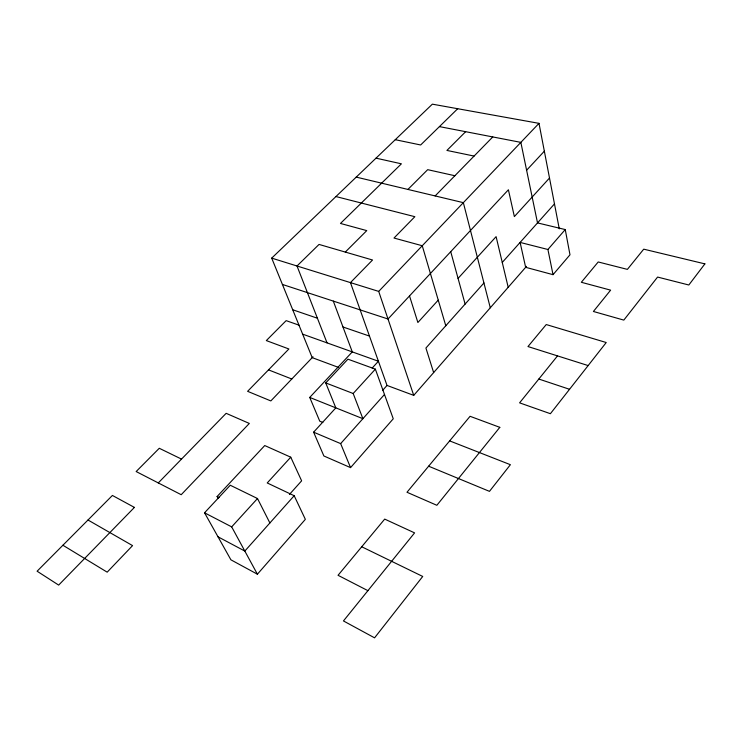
<?xml version="1.0" encoding="UTF-8"?>
<svg xmlns="http://www.w3.org/2000/svg" width="742" height="742" viewBox="0 0 742 742"><rect width="100%" height="100%" fill="white"/><g stroke="black" fill="none" stroke-linecap="round" stroke-linejoin="round"><path stroke-width="1.11" d="M557.52 355.891L519.595 402.85L550.397 413.702L606.233 342.526L546.242 324.551L527.979 346.551L588.146 365.574M565.246 229.566L547.911 249.488L520.114 242.421L525.651 267.315L553.031 274.67L569.986 254.794L565.246 229.566L537.514 222.906L520.847 142.371L439.422 126.613M269.884 522.971L257.502 498.531L230.27 485.24L204.542 512.796L230.91 559.82L257.4 574.206L305.352 519.344L294.184 495.721L267.222 482.959L290.753 457.193L264.746 445.552L217.109 496.509L218.204 498.513M350.558 467.627L393.26 418.785L375.369 369.154L347.915 359.174L325.738 382.928L335.82 407.868L313.616 432.178L323.874 455.978L350.558 467.627L340.652 443.614L313.616 432.178M327.036 342.869L297.004 265.988L319.041 244.424L372.54 260.006L350.447 282.609L387.027 385.441L413.73 395.365L526.495 266.359M294.184 495.721L244.823 551.065L218.018 536.818M340.652 443.614L384.495 394.466M483.932 282.98L425.917 348.026L433.643 372.577M502.26 262.436L554.478 203.892M289.417 494.469L301.632 480.835L290.753 457.193M382.473 390.524L387.027 385.441M257.4 574.206L231.68 526.876L257.502 498.531M333.306 301.094L352.283 351.893L309.729 397.424L362.894 418.692L353.183 393.51L375.369 369.154M438.244 300.139L417.876 322.501L409.519 295.919M458.055 278.398L496.101 236.642L508.196 287.284M549.507 178.024L514.364 216.59L508.4 189.776L388.01 319.004L282.414 284.436M372.196 368.051L378.42 361.243L302.653 334.15M526.616 170.224L544.35 151.192M313.013 356.8L270.839 400.93L247.605 391.322L288.888 348.981L266.322 340.587L286.152 320.637L298.98 325.154M413.73 395.365L378.708 291.402L538.998 123.348L432.354 104.158L271.702 258.123L312.206 357.644L338.231 367.309M158.287 482.921L226.152 413.322L249.331 423.441L181.206 494.71L136.157 471.55L159.28 448.279L181.521 459.103M435.146 195.925L492.781 136.936M345.299 252.067L366.761 230.614L340.476 223.444L401.403 163.815L376.008 158.157M407.924 189.433L427.68 169.668L454.883 175.733M465.651 131.686L446.916 150.431L474.082 156.07M457.712 108.722L420.658 144.978L395.273 139.7M356.234 177.106L463.351 202.659L490.286 307.782M335.95 196.556L414.861 216.692L394.002 238.043L422.254 245.741L445.784 325.757M271.702 258.123L378.708 291.402M538.831 379.041L569.541 389.29M292.728 309.766L317.409 318.225M342.98 326.99L369.47 336.08M325.738 382.928L353.183 393.51M268.511 369.878L291.792 379.004M449.643 440.887L510.394 464.696L489.47 491.362L428.626 466.199M322.835 422.439L319.746 421.159L309.729 397.424M361.725 546.771L422.727 576.451L374.571 637.842L343.453 620.943L414.583 532.877L384.699 519.103L338.037 575.3L367.911 590.66M217.109 496.509L219.187 497.548M204.542 512.796L231.68 526.876M87.992 520.012L132.558 545.611L107.182 572.165L62.903 545.249M450.728 251.686L465.113 304.081M547.911 249.488L553.031 274.67M538.998 123.348L559.273 228.851M704.9 263.874L688.826 285.002L657.579 277.063L623.818 320.108L593.405 311.473L610.62 290.15L581.338 282.285L598.21 261.963L627.389 269.383L643.722 249.164L704.9 263.874M499.811 427.346L436.853 505.293L406.987 492.261L470.066 416.299L499.811 427.346M134.413 507.407L58.664 585.095L37.1 571.21L112.404 495.452L134.413 507.407"/></g></svg>
